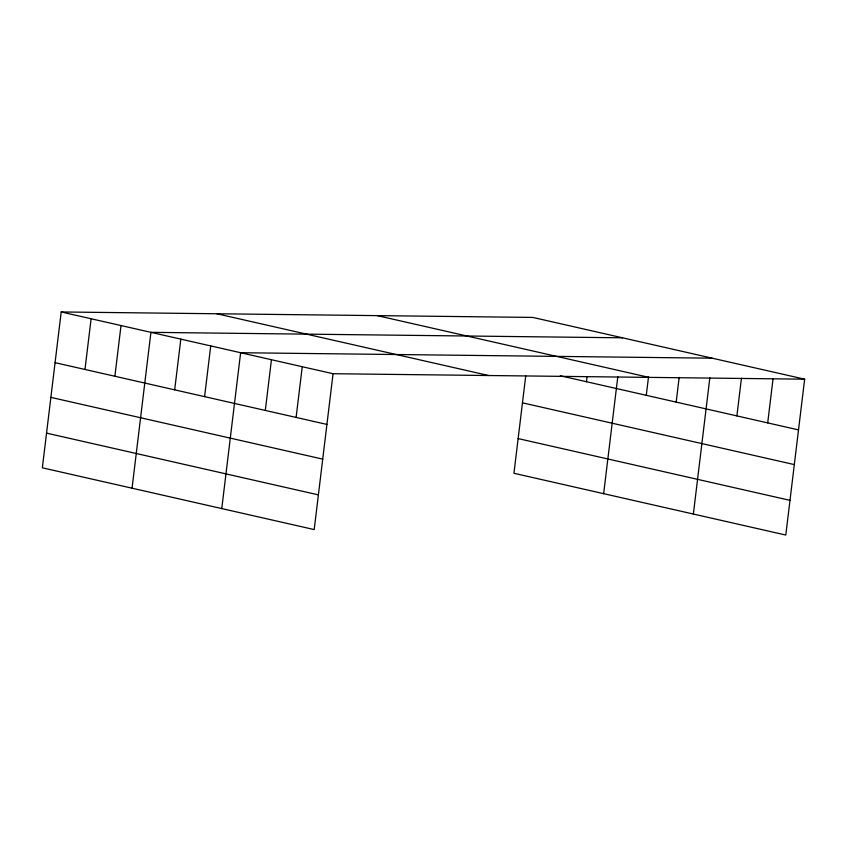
<?xml version="1.0" encoding="UTF-8"?>
<svg xmlns="http://www.w3.org/2000/svg" width="847" height="847" viewBox="0 0 847 847"><rect width="100%" height="100%" fill="white"/><g stroke="black" fill="none" stroke-linecap="round" stroke-linejoin="round"><path stroke-width="1.27" d="M804.65 379.181L532.805 317.424L61.206 311.961L42.35 467.819L314.195 529.576L333.062 373.718L804.65 379.181L785.794 535.039L513.938 473.282L525.733 375.846M84.975 369.461L91.116 318.747M114.885 376.259L121.015 325.544M132.058 488.2L150.925 332.342L622.513 337.805M174.683 389.842L180.824 339.128M204.593 396.64L210.723 345.925M221.766 508.581L240.633 352.723L712.221 358.186M265.302 410.435L271.442 359.721M296.111 417.433L302.252 366.719M586.473 381.722L587.098 376.523M603.646 493.663L617.791 376.809M646.282 395.305L648.484 377.106M676.181 402.103L679.167 377.391M693.365 514.044L709.86 377.688M736.89 415.898L741.453 378.185M767.7 422.897L773.057 378.683M377.18 315.613L649.024 377.381M560.312 375.782L798.509 429.895M216.832 313.761L488.687 375.517M522.461 402.833L794.317 464.59M61.206 311.961L333.062 373.718M518.142 438.587L789.986 500.344M55.076 362.675L326.921 424.432M50.873 397.37L322.718 459.127M46.553 433.124L318.398 494.881"/></g></svg>
